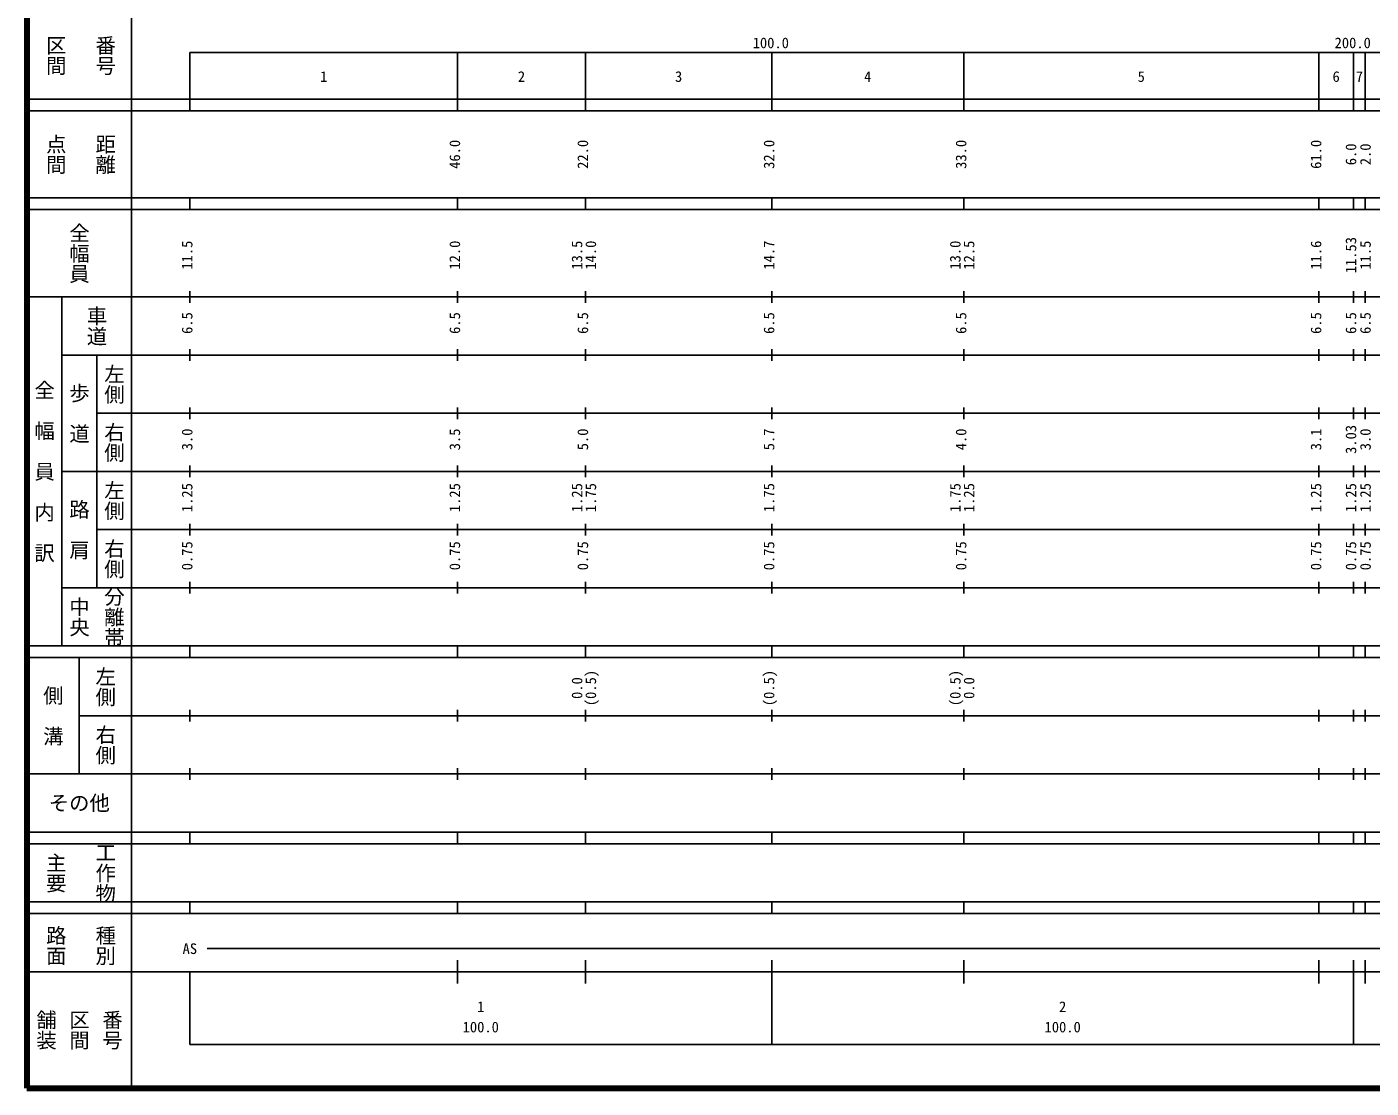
# Model space of a CAD drawing. Units: millimetres, scale not verified. Extents: x 40000 to 680000, y 20000 to 380000.
# Drawn here: x 40000 to 271007, y 20000 to 202409 of the extents above; entities that cross this region are included whole.
import ezdxf
from ezdxf.enums import TextEntityAlignment as Align

# ---------------------------------------------------------------- set-up
doc = ezdxf.new("R2010")
doc.units = ezdxf.units.MM
doc.header["$LTSCALE"] = 1000
doc.layers.add('M-TTL', color=2, linetype='Continuous', lineweight=140)
doc.layers.add('M-TTL-BAND', color=7, linetype='Continuous', lineweight=25)
doc.styles.add('@ＭＳ ゴシック', font='')
doc.styles.add('ＭＳ ゴシック', font='')
doc.styles.get('@ＭＳ ゴシック').set_extended_font_data('@MS Gothic')
doc.styles.get('ＭＳ ゴシック').set_extended_font_data('MS Gothic')

msp = doc.modelspace()

# ---------------------------------------------------------------- linework, layer by layer
at = {"layer": 'M-TTL'}
for p, q in [((40000, 380000), (40000, 20000)), ((40000, 20000), (680000, 20000))]:
    msp.add_line(p, q, dxfattribs=at)
at = {"layer": 'M-TTL-BAND'}
for p, q in [((58000, 370000), (58000, 20000)), ((68000, 198000), (579000, 198000)), ((68000, 198000), (68000, 188000)), ((114000, 188000), (114000, 198000)), ((136000, 188000), (136000, 198000)), ((168000, 188000), (168000, 198000)), ((201000, 188000), (201000, 198000)), ((262000, 188000), (262000, 198000)), ((268000, 188000), (268000, 198000)), ((270000, 188000), (270000, 198000)), ((40000, 190000), (579000, 190000)), ((40000, 188000), (579000, 188000)), ((40000, 173000), (579000, 173000)), ((40000, 171000), (579000, 171000)), ((68000, 171000), (68000, 173000)), ((114000, 171000), (114000, 173000)), ((136000, 171000), (136000, 173000)), ((168000, 171000), (168000, 173000)), ((201000, 171000), (201000, 173000)), ((262000, 171000), (262000, 173000)), ((268000, 171000), (268000, 173000)), ((270000, 171000), (270000, 173000)), ((40000, 156000), (579000, 156000)), ((46000, 96000), (46000, 156000)), ((68000, 155000), (68000, 157000)), ((114000, 155000), (114000, 157000)), ((136000, 155000), (136000, 157000)), ((168000, 155000), (168000, 157000)), ((201000, 155000), (201000, 157000)), ((262000, 155000), (262000, 157000)), ((268000, 155000), (268000, 157000)), ((270000, 155000), (270000, 157000)), ((46000, 146000), (579000, 146000)), ((52000, 146000), (52000, 106000)), ((68000, 145000), (68000, 147000)), ((114000, 145000), (114000, 147000)), ((136000, 145000), (136000, 147000)), ((168000, 145000), (168000, 147000)), ((201000, 145000), (201000, 147000)), ((262000, 145000), (262000, 147000)), ((268000, 145000), (268000, 147000)), ((270000, 145000), (270000, 147000)), ((68000, 135000), (68000, 137000)), ((114000, 135000), (114000, 137000)), ((136000, 135000), (136000, 137000)), ((168000, 135000), (168000, 137000)), ((201000, 135000), (201000, 137000)), ((262000, 135000), (262000, 137000)), ((268000, 135000), (268000, 137000)), ((270000, 135000), (270000, 137000)), ((52000, 136000), (579000, 136000)), ((46000, 126000), (579000, 126000)), ((68000, 125000), (68000, 127000)), ((114000, 125000), (114000, 127000)), ((136000, 125000), (136000, 127000)), ((168000, 125000), (168000, 127000)), ((201000, 125000), (201000, 127000)), ((262000, 125000), (262000, 127000)), ((268000, 125000), (268000, 127000)), ((270000, 125000), (270000, 127000)), ((52000, 116000), (579000, 116000)), ((68000, 115000), (68000, 117000)), ((114000, 115000), (114000, 117000)), ((136000, 115000), (136000, 117000)), ((168000, 115000), (168000, 117000)), ((201000, 115000), (201000, 117000)), ((262000, 115000), (262000, 117000)), ((268000, 115000), (268000, 117000)), ((270000, 115000), (270000, 117000)), ((68000, 105000), (68000, 107000)), ((114000, 105000), (114000, 107000)), ((136000, 105000), (136000, 107000)), ((168000, 105000), (168000, 107000)), ((201000, 105000), (201000, 107000)), ((262000, 105000), (262000, 107000)), ((268000, 105000), (268000, 107000)), ((270000, 105000), (270000, 107000)), ((46000, 106000), (579000, 106000)), ((40000, 96000), (579000, 96000)), ((68000, 94000), (68000, 96000)), ((114000, 94000), (114000, 96000)), ((136000, 94000), (136000, 96000)), ((168000, 94000), (168000, 96000)), ((201000, 94000), (201000, 96000)), ((262000, 94000), (262000, 96000)), ((268000, 94000), (268000, 96000)), ((270000, 94000), (270000, 96000)), ((40000, 94000), (579000, 94000)), ((49000, 94000), (49000, 74000)), ((49000, 84000), (579000, 84000)), ((68000, 83000), (68000, 85000)), ((114000, 83000), (114000, 85000)), ((136000, 83000), (136000, 85000)), ((168000, 83000), (168000, 85000)), ((201000, 83000), (201000, 85000)), ((262000, 83000), (262000, 85000)), ((268000, 83000), (268000, 85000)), ((270000, 83000), (270000, 85000)), ((40000, 74000), (579000, 74000)), ((68000, 73000), (68000, 75000)), ((114000, 73000), (114000, 75000)), ((136000, 73000), (136000, 75000)), ((168000, 73000), (168000, 75000)), ((201000, 73000), (201000, 75000)), ((262000, 73000), (262000, 75000)), ((268000, 73000), (268000, 75000)), ((270000, 73000), (270000, 75000)), ((40000, 64000), (579000, 64000)), ((68000, 62000), (68000, 64000)), ((114000, 62000), (114000, 64000)), ((136000, 62000), (136000, 64000)), ((168000, 62000), (168000, 64000)), ((201000, 62000), (201000, 64000)), ((262000, 62000), (262000, 64000)), ((268000, 62000), (268000, 64000)), ((270000, 62000), (270000, 64000)), ((40000, 62000), (579000, 62000)), ((40000, 52000), (579000, 52000)), ((68000, 50000), (68000, 52000)), ((114000, 50000), (114000, 52000)), ((136000, 50000), (136000, 52000)), ((168000, 50000), (168000, 52000)), ((201000, 50000), (201000, 52000)), ((262000, 50000), (262000, 52000)), ((268000, 50000), (268000, 52000)), ((270000, 50000), (270000, 52000)), ((40000, 50000), (579000, 50000)), ((71000, 44000), (549000, 44000)), ((114000, 38000), (114000, 42000)), ((136000, 38000), (136000, 42000)), ((168000, 27500), (168000, 42000)), ((201000, 38000), (201000, 42000)), ((262000, 38000), (262000, 42000)), ((268000, 27500), (268000, 42000)), ((270000, 38000), (270000, 42000)), ((40000, 40000), (579000, 40000)), ((68000, 40000), (68000, 27500)), ((68000, 27500), (579000, 27500))]:
    msp.add_line(p, q, dxfattribs=at)

# ---------------------------------------------------------------- texts
at = {"layer": 'M-TTL-BAND', "style": '@ＭＳ ゴシック'}
for s, p in [('区間', (45000, 197500)), ('番号', (53500, 197500)), ('点間', (45000, 180500)), ('距離', (53500, 180500)), ('全幅員', (49000, 163500)), ('車道', (52000, 151000)), ('左側', (55000, 141000)), ('全\u3000幅\u3000員\u3000内\u3000訳', (43000, 126000)), ('歩\u3000道', (49000, 136000)), ('右側', (55000, 131000)), ('左側', (55000, 121000)), ('路\u3000肩', (49000, 116000)), ('右側', (55000, 111000)), ('中央', (49000, 101000)), ('分離帯', (55000, 101000)), ('左側', (53500, 89000)), ('側\u3000溝', (44500, 84000)), ('右側', (53500, 79000)), ('主要', (45000, 57000)), ('工作物', (53500, 57000)), ('路面', (45000, 44500)), ('種別', (53500, 44500)), ('舗装', (43333, 30000)), ('区間', (49000, 30000)), ('番号', (54667, 30000))]:
    msp.add_text(s, height=2566, rotation=270, dxfattribs=at).set_placement(p, align=Align.MIDDLE_CENTER)
at = {"layer": 'M-TTL-BAND', "style": 'ＭＳ ゴシック'}
for s, p in [('100.0', (167844, 198195)), ('200.0', (267844, 198195)), ('1', (91000, 192405)), ('2', (125000, 192405)), ('3', (152000, 192405)), ('4', (184500, 192405)), ('5', (231500, 192405)), ('6', (265000, 192405)), ('7', (269000, 192405)), ('AS', (68000, 42500)), ('1', (118000, 32523)), ('2', (218000, 32523)), ('100.0', (118000, 29033)), ('100.0', (218000, 29033))]:
    msp.add_text(s, height=1833, dxfattribs=at).set_placement(p, align=Align.BOTTOM_CENTER)
for s, p in [('46.0', (115000, 180500)), ('22.0', (137000, 180500)), ('32.0', (169000, 180500)), ('33.0', (202000, 180500)), ('61.0', (263000, 180500)), ('6.0', (269000, 180500)), ('2.0', (271493, 180500)), ('11.5', (69000, 163174)), ('12.0', (115000, 163174)), ('13.5', (136000, 163174)), ('14.0', (138370, 163174)), ('14.7', (169000, 163174)), ('13.0', (201000, 163174)), ('12.5', (203370, 163174)), ('11.6', (263000, 163174)), ('11.53', (269000, 163174)), ('11.5', (271493, 163174)), ('6.5', (69000, 151500)), ('6.5', (115000, 151500)), ('6.5', (137000, 151500)), ('6.5', (169000, 151500)), ('6.5', (202000, 151500)), ('6.5', (263000, 151500)), ('6.5', (269000, 151500)), ('6.5', (271493, 151500)), ('3.0', (69000, 131500)), ('3.5', (115000, 131500)), ('5.0', (137000, 131500)), ('5.7', (169000, 131500)), ('4.0', (202000, 131500)), ('3.1', (263000, 131500)), ('3.03', (269000, 131500)), ('3.0', (271493, 131500)), ('1.25', (69000, 121500)), ('1.25', (115000, 121500)), ('1.25', (136000, 121500)), ('1.75', (138370, 121500)), ('1.75', (169000, 121500)), ('1.75', (201000, 121500)), ('1.25', (203370, 121500)), ('1.25', (263000, 121500)), ('1.25', (269000, 121500)), ('1.25', (271493, 121500)), ('0.75', (69000, 111500)), ('0.75', (115000, 111500)), ('0.75', (137000, 111500)), ('0.75', (169000, 111500)), ('0.75', (202000, 111500)), ('0.75', (263000, 111500)), ('0.75', (269000, 111500)), ('0.75', (271493, 111500)), ('0.0', (136000, 88764)), ('(0.5)', (138370, 88764)), ('(0.5)', (169000, 88764)), ('(0.5)', (201000, 88764)), ('0.0', (203370, 88764))]:
    msp.add_text(s, height=1833, rotation=90, dxfattribs=at).set_placement(p, align=Align.BOTTOM_CENTER)
msp.add_text('その他', height=2566, dxfattribs=at).set_placement((49000, 69000), align=Align.MIDDLE_CENTER)

doc.saveas('drawing.dxf')
